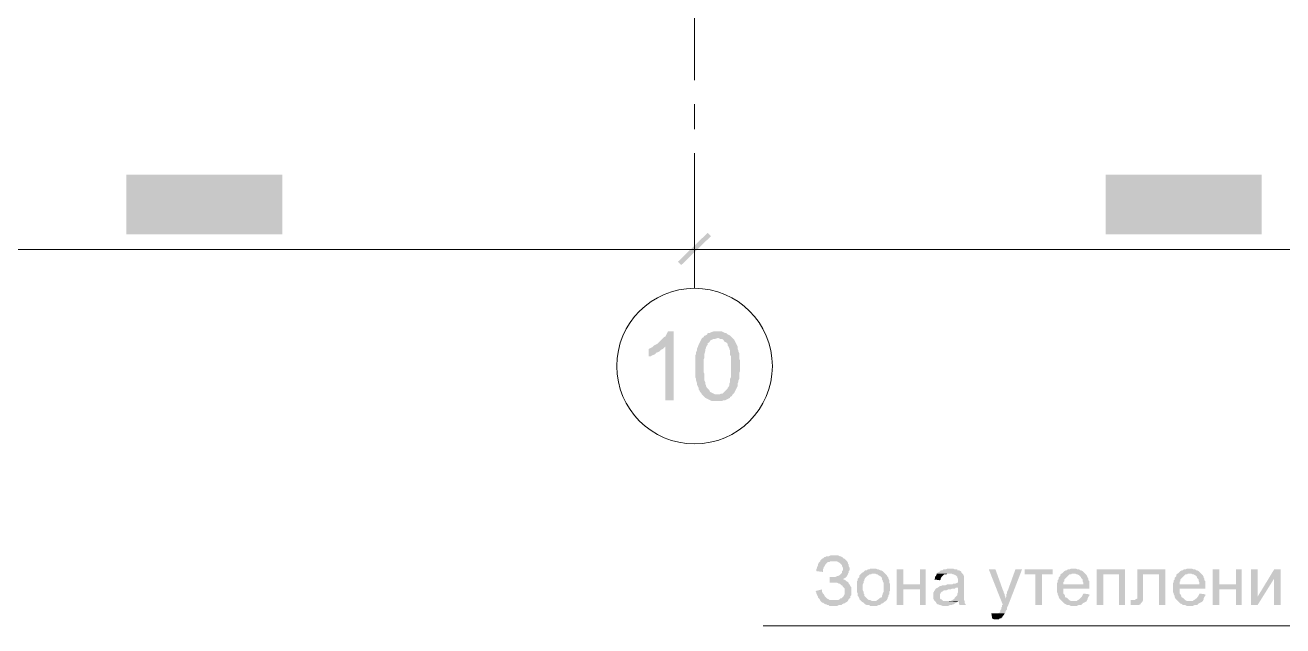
# Model space of a CAD drawing. Header units: millimetres. Extents: x -383313 to -161684, y -117025 to 99224.
# Drawn here: x -333930 to -327510, y -29174 to -26108 of the extents above; entities that cross this region are included whole.
import ezdxf

# ---------------------------------------------------------------- set-up
doc = ezdxf.new("R2010")
doc.units = ezdxf.units.MM
doc.header["$MEASUREMENT"] = 0
doc.layers.add('PDF_Geometry', color=7, linetype='Continuous')
doc.layers.add('PDF_Solid Fills', color=7, linetype='Continuous')

# ---------------------------------------------------------------- blocks, each defined once
blk = doc.blocks.new('A$Cf5759c35')
at = {"layer": 'PDF_Solid Fills'}
for points in [[(25230.5, -8636), (25103.5, -8636), (25082.3, -8763), (25112, -8767.2), (25112, -8763), (25116.2, -8758.8), (25124.7, -8754.5), (25128.9, -8750.3), (25128.9, -8750.3), (25133.1, -8746.1), (25141.6, -8746.1), (25150.1, -8741.8), (25154.3, -8741.8), (25217.8, -8737.6), (25217.8, -8737.6), (25213.6, -8733.4), (25116.2, -8733.4), (25128.9, -8665.6), (25230.5, -8665.6)], [(25298.2, -8657.2), (25294, -8661.4), (25289.8, -8665.6), (25285.5, -8674.1), (25281.3, -8678.3), (25281.3, -8686.8), (25277.1, -8686.8), (25277.1, -8695.3), (25277.1, -8699.5), (25272.8, -8708), (25272.8, -8712.2), (25272.8, -8720.7), (25272.8, -8724.9), (25272.8, -8733.4), (25272.8, -8741.8), (25268.6, -8750.3), (25268.6, -8758.8), (25268.6, -8763), (25268.6, -8771.5), (25272.8, -8779.9), (25272.8, -8788.4), (25272.8, -8796.9), (25272.8, -8805.3), (25272.8, -8809.6), (25277.1, -8818), (25277.1, -8822.3), (25281.3, -8830.7), (25281.3, -8835), (25285.5, -8839.2), (25285.5, -8847.7), (25289.8, -8851.9), (25294, -8856.1), (25294, -8860.4), (25298.2, -8864.6), (25353.3, -8860.4), (25349, -8860.4), (25344.8, -8860.4), (25336.3, -8856.1), (25332.1, -8856.1), (25327.9, -8851.9), (25319.4, -8847.7), (25315.2, -8839.2), (25315.2, -8839.2), (25315.2, -8835), (25310.9, -8830.7), (25310.9, -8826.5), (25306.7, -8822.3), (25306.7, -8813.8), (25306.7, -8809.6), (25302.5, -8801.1), (25302.5, -8792.6), (25302.5, -8784.2), (25302.5, -8775.7), (25302.5, -8767.2), (25302.5, -8758.8), (25302.5, -8750.3), (25302.5, -8741.8), (25302.5, -8733.4), (25302.5, -8724.9), (25302.5, -8716.4), (25306.7, -8712.2), (25306.7, -8703.7), (25306.7, -8699.5), (25310.9, -8691), (25310.9, -8686.8), (25315.2, -8682.6), (25315.2, -8678.3), (25319.4, -8674.1), (25323.6, -8669.9), (25327.9, -8665.6), (25332.1, -8661.4), (25336.3, -8657.2), (25344.8, -8657.2), (25353.3, -8657.2)], [(25353.3, -8631.8), (25353.3, -8631.8), (25327.9, -8631.8), (25323.6, -8636), (25319.4, -8636), (25310.9, -8640.2), (25306.7, -8644.5), (25306.7, -8644.5), (25302.5, -8648.7), (25298.2, -8657.2), (25353.3, -8657.2), (25353.3, -8657.2), (25361.7, -8657.2), (25366, -8657.2), (25374.4, -8661.4), (25378.7, -8665.6), (25382.9, -8669.9), (25387.1, -8678.3), (25387.1, -8678.3), (25391.4, -8682.6), (25391.4, -8686.8), (25395.6, -8691), (25395.6, -8695.3), (25395.6, -8699.5), (25399.8, -8708), (25399.8, -8716.4), (25399.8, -8720.7), (25399.8, -8729.1), (25399.8, -8737.6), (25399.8, -8750.3), (25399.8, -8758.8), (25399.8, -8758.8), (25399.8, -8771.5), (25399.8, -8779.9), (25399.8, -8788.4), (25399.8, -8796.9), (25399.8, -8801.1), (25399.8, -8809.6), (25395.6, -8818), (25395.6, -8822.3), (25395.6, -8826.5), (25391.4, -8830.7), (25391.4, -8835), (25387.1, -8839.2), (25387.1, -8843.4), (25382.9, -8847.7), (25374.4, -8851.9), (25370.2, -8856.1), (25366, -8860.4), (25357.5, -8860.4), (25353.3, -8860.4), (25298.2, -8864.6), (25302.5, -8868.8), (25306.7, -8873.1), (25310.9, -8877.3), (25319.4, -8877.3), (25323.6, -8881.5), (25332.1, -8881.5), (25336.3, -8885.8), (25344.8, -8885.8), (25353.3, -8885.8), (25353.3, -8885.8), (25361.7, -8885.8), (25366, -8885.8), (25374.4, -8881.5), (25378.7, -8881.5), (25387.1, -8877.3), (25391.4, -8873.1), (25395.6, -8873.1), (25399.8, -8868.8), (25404.1, -8864.6), (25408.3, -8860.4), (25412.5, -8856.1), (25416.8, -8847.7), (25416.8, -8843.4), (25421, -8835), (25425.2, -8830.7), (25425.2, -8826.5), (25425.2, -8822.3), (25429.5, -8818), (25429.5, -8809.6), (25429.5, -8805.3), (25429.5, -8796.9), (25433.7, -8788.4), (25433.7, -8784.2), (25433.7, -8775.7), (25433.7, -8767.2), (25433.7, -8758.8), (25433.7, -8754.5), (25433.7, -8746.1), (25433.7, -8737.6), (25433.7, -8729.1), (25433.7, -8724.9), (25429.5, -8716.4), (25429.5, -8712.2), (25429.5, -8703.7), (25429.5, -8699.5), (25425.2, -8691), (25425.2, -8686.8), (25421, -8678.3), (25416.8, -8674.1), (25416.8, -8665.6), (25412.5, -8661.4), (25412.5, -8661.4), (25408.3, -8657.2), (25404.1, -8652.9), (25399.8, -8644.5), (25391.4, -8640.2), (25387.1, -8640.2), (25387.1, -8636), (25378.7, -8636), (25374.4, -8631.8), (25366, -8631.8), (25357.5, -8631.8)], [(25493, -8657.2), (25488.7, -8661.4), (25484.5, -8665.6), (25480.3, -8674.1), (25476, -8678.3), (25476, -8686.8), (25471.8, -8686.8), (25471.8, -8695.3), (25471.8, -8699.5), (25467.6, -8708), (25467.6, -8712.2), (25467.6, -8720.7), (25467.6, -8724.9), (25467.6, -8733.4), (25467.6, -8741.8), (25463.3, -8750.3), (25463.3, -8758.8), (25463.3, -8763), (25463.3, -8771.5), (25467.6, -8779.9), (25467.6, -8788.4), (25467.6, -8796.9), (25467.6, -8805.3), (25467.6, -8809.6), (25471.8, -8818), (25471.8, -8822.3), (25476, -8830.7), (25476, -8835), (25480.3, -8839.2), (25480.3, -8847.7), (25484.5, -8851.9), (25488.7, -8856.1), (25488.7, -8860.4), (25493, -8864.6), (25548, -8860.4), (25543.8, -8860.4), (25539.5, -8860.4), (25531.1, -8856.1), (25526.8, -8856.1), (25522.6, -8851.9), (25514.1, -8847.7), (25509.9, -8839.2), (25509.9, -8839.2), (25509.9, -8835), (25505.7, -8830.7), (25505.7, -8826.5), (25501.4, -8822.3), (25501.4, -8813.8), (25501.4, -8809.6), (25497.2, -8801.1), (25497.2, -8792.6), (25497.2, -8784.2), (25497.2, -8775.7), (25497.2, -8767.2), (25497.2, -8758.8), (25497.2, -8750.3), (25497.2, -8741.8), (25497.2, -8733.4), (25497.2, -8724.9), (25497.2, -8716.4), (25501.4, -8712.2), (25501.4, -8703.7), (25501.4, -8699.5), (25505.7, -8691), (25505.7, -8686.8), (25509.9, -8682.6), (25509.9, -8678.3), (25514.1, -8674.1), (25518.4, -8669.9), (25522.6, -8665.6), (25526.8, -8661.4), (25531.1, -8657.2), (25539.5, -8657.2), (25548, -8657.2)], [(25548, -8631.8), (25548, -8631.8), (25522.6, -8631.8), (25518.4, -8636), (25514.1, -8636), (25505.7, -8640.2), (25501.4, -8644.5), (25501.4, -8644.5), (25497.2, -8648.7), (25493, -8657.2), (25548, -8657.2), (25548, -8657.2), (25556.5, -8657.2), (25560.7, -8657.2), (25569.2, -8661.4), (25573.4, -8665.6), (25577.6, -8669.9), (25581.9, -8678.3), (25581.9, -8678.3), (25586.1, -8682.6), (25586.1, -8686.8), (25590.3, -8691), (25590.3, -8695.3), (25590.3, -8699.5), (25594.6, -8708), (25594.6, -8716.4), (25594.6, -8720.7), (25594.6, -8729.1), (25594.6, -8737.6), (25594.6, -8750.3), (25594.6, -8758.8), (25594.6, -8758.8), (25594.6, -8771.5), (25594.6, -8779.9), (25594.6, -8788.4), (25594.6, -8796.9), (25594.6, -8801.1), (25594.6, -8809.6), (25590.3, -8818), (25590.3, -8822.3), (25590.3, -8826.5), (25586.1, -8830.7), (25586.1, -8835), (25581.9, -8839.2), (25581.9, -8843.4), (25577.6, -8847.7), (25569.2, -8851.9), (25564.9, -8856.1), (25560.7, -8860.4), (25552.2, -8860.4), (25548, -8860.4), (25493, -8864.6), (25497.2, -8868.8), (25501.4, -8873.1), (25505.7, -8877.3), (25514.1, -8877.3), (25518.4, -8881.5), (25526.8, -8881.5), (25531.1, -8885.8), (25539.5, -8885.8), (25548, -8885.8), (25548, -8885.8), (25556.5, -8885.8), (25560.7, -8885.8), (25569.2, -8881.5), (25573.4, -8881.5), (25581.9, -8877.3), (25586.1, -8873.1), (25590.3, -8873.1), (25594.6, -8868.8), (25598.8, -8864.6), (25603, -8860.4), (25607.3, -8856.1), (25611.5, -8847.7), (25611.5, -8843.4), (25615.7, -8835), (25620, -8830.7), (25620, -8826.5), (25620, -8822.3), (25624.2, -8818), (25624.2, -8809.6), (25624.2, -8805.3), (25624.2, -8796.9), (25628.4, -8788.4), (25628.4, -8784.2), (25628.4, -8775.7), (25628.4, -8767.2), (25628.4, -8758.8), (25628.4, -8754.5), (25628.4, -8746.1), (25628.4, -8737.6), (25628.4, -8729.1), (25628.4, -8724.9), (25624.2, -8716.4), (25624.2, -8712.2), (25624.2, -8703.7), (25624.2, -8699.5), (25620, -8691), (25620, -8686.8), (25615.7, -8678.3), (25611.5, -8674.1), (25611.5, -8665.6), (25607.3, -8661.4), (25607.3, -8661.4), (25603, -8657.2), (25598.8, -8652.9), (25594.6, -8644.5), (25586.1, -8640.2), (25581.9, -8640.2), (25581.9, -8636), (25573.4, -8636), (25569.2, -8631.8), (25560.7, -8631.8), (25552.2, -8631.8)], [(25687.7, -8657.2), (25683.5, -8661.4), (25679.2, -8665.6), (25675, -8674.1), (25670.8, -8678.3), (25670.8, -8686.8), (25666.5, -8686.8), (25666.5, -8695.3), (25666.5, -8699.5), (25662.3, -8708), (25662.3, -8712.2), (25662.3, -8720.7), (25662.3, -8724.9), (25662.3, -8733.4), (25662.3, -8741.8), (25658.1, -8750.3), (25658.1, -8758.8), (25658.1, -8763), (25658.1, -8771.5), (25662.3, -8779.9), (25662.3, -8788.4), (25662.3, -8796.9), (25662.3, -8805.3), (25662.3, -8809.6), (25666.5, -8818), (25666.5, -8822.3), (25670.8, -8830.7), (25670.8, -8835), (25675, -8839.2), (25675, -8847.7), (25679.2, -8851.9), (25683.5, -8856.1), (25683.5, -8860.4), (25687.7, -8864.6), (25742.7, -8860.4), (25738.5, -8860.4), (25734.3, -8860.4), (25725.8, -8856.1), (25721.6, -8856.1), (25717.3, -8851.9), (25708.9, -8847.7), (25704.6, -8839.2), (25704.6, -8839.2), (25704.6, -8835), (25700.4, -8830.7), (25700.4, -8826.5), (25696.2, -8822.3), (25696.2, -8813.8), (25696.2, -8809.6), (25691.9, -8801.1), (25691.9, -8792.6), (25691.9, -8784.2), (25691.9, -8775.7), (25691.9, -8767.2), (25691.9, -8758.8), (25691.9, -8750.3), (25691.9, -8741.8), (25691.9, -8733.4), (25691.9, -8724.9), (25691.9, -8716.4), (25696.2, -8712.2), (25696.2, -8703.7), (25696.2, -8699.5), (25700.4, -8691), (25700.4, -8686.8), (25704.6, -8682.6), (25704.6, -8678.3), (25708.9, -8674.1), (25713.1, -8669.9), (25717.3, -8665.6), (25721.6, -8661.4), (25725.8, -8657.2), (25734.3, -8657.2), (25742.7, -8657.2)], [(25742.7, -8631.8), (25742.7, -8631.8), (25717.3, -8631.8), (25713.1, -8636), (25708.9, -8636), (25700.4, -8640.2), (25696.2, -8644.5), (25696.2, -8644.5), (25691.9, -8648.7), (25687.7, -8657.2), (25742.7, -8657.2), (25742.7, -8657.2), (25751.2, -8657.2), (25755.4, -8657.2), (25763.9, -8661.4), (25768.1, -8665.6), (25772.4, -8669.9), (25776.6, -8678.3), (25776.6, -8678.3), (25780.8, -8682.6), (25780.8, -8686.8), (25785.1, -8691), (25785.1, -8695.3), (25785.1, -8699.5), (25789.3, -8708), (25789.3, -8716.4), (25789.3, -8720.7), (25789.3, -8729.1), (25789.3, -8737.6), (25789.3, -8750.3), (25789.3, -8758.8), (25789.3, -8758.8), (25789.3, -8771.5), (25789.3, -8779.9), (25789.3, -8788.4), (25789.3, -8796.9), (25789.3, -8801.1), (25789.3, -8809.6), (25785.1, -8818), (25785.1, -8822.3), (25785.1, -8826.5), (25780.8, -8830.7), (25780.8, -8835), (25776.6, -8839.2), (25776.6, -8843.4), (25772.4, -8847.7), (25763.9, -8851.9), (25759.7, -8856.1), (25755.4, -8860.4), (25747, -8860.4), (25742.7, -8860.4), (25687.7, -8864.6), (25691.9, -8868.8), (25696.2, -8873.1), (25700.4, -8877.3), (25708.9, -8877.3), (25713.1, -8881.5), (25721.6, -8881.5), (25725.8, -8885.8), (25734.3, -8885.8), (25742.7, -8885.8), (25742.7, -8885.8), (25751.2, -8885.8), (25755.4, -8885.8), (25763.9, -8881.5), (25768.1, -8881.5), (25776.6, -8877.3), (25780.8, -8873.1), (25785.1, -8873.1), (25789.3, -8868.8), (25793.5, -8864.6), (25797.8, -8860.4), (25802, -8856.1), (25806.2, -8847.7), (25806.2, -8843.4), (25810.5, -8835), (25814.7, -8830.7), (25814.7, -8826.5), (25814.7, -8822.3), (25818.9, -8818), (25818.9, -8809.6), (25818.9, -8805.3), (25818.9, -8796.9), (25823.2, -8788.4), (25823.2, -8784.2), (25823.2, -8775.7), (25823.2, -8767.2), (25823.2, -8758.8), (25823.2, -8754.5), (25823.2, -8746.1), (25823.2, -8737.6), (25823.2, -8729.1), (25823.2, -8724.9), (25818.9, -8716.4), (25818.9, -8712.2), (25818.9, -8703.7), (25818.9, -8699.5), (25814.7, -8691), (25814.7, -8686.8), (25810.5, -8678.3), (25806.2, -8674.1), (25806.2, -8665.6), (25802, -8661.4), (25802, -8661.4), (25797.8, -8657.2), (25793.5, -8652.9), (25789.3, -8644.5), (25780.8, -8640.2), (25776.6, -8640.2), (25776.6, -8636), (25768.1, -8636), (25763.9, -8631.8), (25755.4, -8631.8), (25747, -8631.8)], [(30230.1, -8636), (30103.1, -8636), (30081.9, -8763), (30111.5, -8767.2), (30111.5, -8763), (30115.8, -8758.8), (30124.2, -8754.5), (30128.5, -8750.3), (30128.5, -8750.3), (30132.7, -8746.1), (30141.2, -8746.1), (30149.6, -8741.8), (30153.9, -8741.8), (30217.4, -8737.6), (30217.4, -8737.6), (30213.1, -8733.4), (30115.8, -8733.4), (30128.5, -8665.6), (30230.1, -8665.6)], [(30297.8, -8657.2), (30293.6, -8661.4), (30289.3, -8665.6), (30285.1, -8674.1), (30280.9, -8678.3), (30280.9, -8686.8), (30276.6, -8686.8), (30276.6, -8695.3), (30276.6, -8699.5), (30272.4, -8708), (30272.4, -8712.2), (30272.4, -8720.7), (30272.4, -8724.9), (30272.4, -8733.4), (30272.4, -8741.8), (30268.2, -8750.3), (30268.2, -8758.8), (30268.2, -8763), (30268.2, -8771.5), (30272.4, -8779.9), (30272.4, -8788.4), (30272.4, -8796.9), (30272.4, -8805.3), (30272.4, -8809.6), (30276.6, -8818), (30276.6, -8822.3), (30280.9, -8830.7), (30280.9, -8835), (30285.1, -8839.2), (30285.1, -8847.7), (30289.3, -8851.9), (30293.6, -8856.1), (30293.6, -8860.4), (30297.8, -8864.6), (30352.8, -8860.4), (30348.6, -8860.4), (30344.4, -8860.4), (30335.9, -8856.1), (30331.7, -8856.1), (30327.4, -8851.9), (30319, -8847.7), (30314.7, -8839.2), (30314.7, -8839.2), (30314.7, -8835), (30310.5, -8830.7), (30310.5, -8826.5), (30306.3, -8822.3), (30306.3, -8813.8), (30306.3, -8809.6), (30302, -8801.1), (30302, -8792.6), (30302, -8784.2), (30302, -8775.7), (30302, -8767.2), (30302, -8758.8), (30302, -8750.3), (30302, -8741.8), (30302, -8733.4), (30302, -8724.9), (30302, -8716.4), (30306.3, -8712.2), (30306.3, -8703.7), (30306.3, -8699.5), (30310.5, -8691), (30310.5, -8686.8), (30314.7, -8682.6), (30314.7, -8678.3), (30319, -8674.1), (30323.2, -8669.9), (30327.4, -8665.6), (30331.7, -8661.4), (30335.9, -8657.2), (30344.4, -8657.2), (30352.8, -8657.2)], [(30352.8, -8631.8), (30352.8, -8631.8), (30327.4, -8631.8), (30323.2, -8636), (30319, -8636), (30310.5, -8640.2), (30306.3, -8644.5), (30306.3, -8644.5), (30302, -8648.7), (30297.8, -8657.2), (30352.8, -8657.2), (30352.8, -8657.2), (30361.3, -8657.2), (30365.5, -8657.2), (30374, -8661.4), (30378.2, -8665.6), (30382.5, -8669.9), (30386.7, -8678.3), (30386.7, -8678.3), (30390.9, -8682.6), (30390.9, -8686.8), (30395.2, -8691), (30395.2, -8695.3), (30395.2, -8699.5), (30399.4, -8708), (30399.4, -8716.4), (30399.4, -8720.7), (30399.4, -8729.1), (30399.4, -8737.6), (30399.4, -8750.3), (30399.4, -8758.8), (30399.4, -8758.8), (30399.4, -8771.5), (30399.4, -8779.9), (30399.4, -8788.4), (30399.4, -8796.9), (30399.4, -8801.1), (30399.4, -8809.6), (30395.2, -8818), (30395.2, -8822.3), (30395.2, -8826.5), (30390.9, -8830.7), (30390.9, -8835), (30386.7, -8839.2), (30386.7, -8843.4), (30382.5, -8847.7), (30374, -8851.9), (30369.8, -8856.1), (30365.5, -8860.4), (30357.1, -8860.4), (30352.8, -8860.4), (30297.8, -8864.6), (30302, -8868.8), (30306.3, -8873.1), (30310.5, -8877.3), (30319, -8877.3), (30323.2, -8881.5), (30331.7, -8881.5), (30335.9, -8885.8), (30344.4, -8885.8), (30352.8, -8885.8), (30352.8, -8885.8), (30361.3, -8885.8), (30365.5, -8885.8), (30374, -8881.5), (30378.2, -8881.5), (30386.7, -8877.3), (30390.9, -8873.1), (30395.2, -8873.1), (30399.4, -8868.8), (30403.6, -8864.6), (30407.9, -8860.4), (30412.1, -8856.1), (30416.3, -8847.7), (30416.3, -8843.4), (30420.6, -8835), (30424.8, -8830.7), (30424.8, -8826.5), (30424.8, -8822.3), (30429, -8818), (30429, -8809.6), (30429, -8805.3), (30429, -8796.9), (30433.3, -8788.4), (30433.3, -8784.2), (30433.3, -8775.7), (30433.3, -8767.2), (30433.3, -8758.8), (30433.3, -8754.5), (30433.3, -8746.1), (30433.3, -8737.6), (30433.3, -8729.1), (30433.3, -8724.9), (30429, -8716.4), (30429, -8712.2), (30429, -8703.7), (30429, -8699.5), (30424.8, -8691), (30424.8, -8686.8), (30420.6, -8678.3), (30416.3, -8674.1), (30416.3, -8665.6), (30412.1, -8661.4), (30412.1, -8661.4), (30407.9, -8657.2), (30403.6, -8652.9), (30399.4, -8644.5), (30390.9, -8640.2), (30386.7, -8640.2), (30386.7, -8636), (30378.2, -8636), (30374, -8631.8), (30365.5, -8631.8), (30357.1, -8631.8)], [(30492.5, -8657.2), (30488.3, -8661.4), (30484.1, -8665.6), (30479.8, -8674.1), (30475.6, -8678.3), (30475.6, -8686.8), (30471.4, -8686.8), (30471.4, -8695.3), (30471.4, -8699.5), (30467.1, -8708), (30467.1, -8712.2), (30467.1, -8720.7), (30467.1, -8724.9), (30467.1, -8733.4), (30467.1, -8741.8), (30462.9, -8750.3), (30462.9, -8758.8), (30462.9, -8763), (30462.9, -8771.5), (30467.1, -8779.9), (30467.1, -8788.4), (30467.1, -8796.9), (30467.1, -8805.3), (30467.1, -8809.6), (30471.4, -8818), (30471.4, -8822.3), (30475.6, -8830.7), (30475.6, -8835), (30479.8, -8839.2), (30479.8, -8847.7), (30484.1, -8851.9), (30488.3, -8856.1), (30488.3, -8860.4), (30492.5, -8864.6), (30547.6, -8860.4), (30543.3, -8860.4), (30539.1, -8860.4), (30530.6, -8856.1), (30526.4, -8856.1), (30522.2, -8851.9), (30513.7, -8847.7), (30509.5, -8839.2), (30509.5, -8839.2), (30509.5, -8835), (30505.2, -8830.7), (30505.2, -8826.5), (30501, -8822.3), (30501, -8813.8), (30501, -8809.6), (30496.8, -8801.1), (30496.8, -8792.6), (30496.8, -8784.2), (30496.8, -8775.7), (30496.8, -8767.2), (30496.8, -8758.8), (30496.8, -8750.3), (30496.8, -8741.8), (30496.8, -8733.4), (30496.8, -8724.9), (30496.8, -8716.4), (30501, -8712.2), (30501, -8703.7), (30501, -8699.5), (30505.2, -8691), (30505.2, -8686.8), (30509.5, -8682.6), (30509.5, -8678.3), (30513.7, -8674.1), (30517.9, -8669.9), (30522.2, -8665.6), (30526.4, -8661.4), (30530.6, -8657.2), (30539.1, -8657.2), (30547.6, -8657.2)], [(30547.6, -8631.8), (30547.6, -8631.8), (30522.2, -8631.8), (30517.9, -8636), (30513.7, -8636), (30505.2, -8640.2), (30501, -8644.5), (30501, -8644.5), (30496.8, -8648.7), (30492.5, -8657.2), (30547.6, -8657.2), (30547.6, -8657.2), (30556, -8657.2), (30560.3, -8657.2), (30568.7, -8661.4), (30573, -8665.6), (30577.2, -8669.9), (30581.4, -8678.3), (30581.4, -8678.3), (30585.7, -8682.6), (30585.7, -8686.8), (30589.9, -8691), (30589.9, -8695.3), (30589.9, -8699.5), (30594.1, -8708), (30594.1, -8716.4), (30594.1, -8720.7), (30594.1, -8729.1), (30594.1, -8737.6), (30594.1, -8750.3), (30594.1, -8758.8), (30594.1, -8758.8), (30594.1, -8771.5), (30594.1, -8779.9), (30594.1, -8788.4), (30594.1, -8796.9), (30594.1, -8801.1), (30594.1, -8809.6), (30589.9, -8818), (30589.9, -8822.3), (30589.9, -8826.5), (30585.7, -8830.7), (30585.7, -8835), (30581.4, -8839.2), (30581.4, -8843.4), (30577.2, -8847.7), (30568.7, -8851.9), (30564.5, -8856.1), (30560.3, -8860.4), (30551.8, -8860.4), (30547.6, -8860.4), (30492.5, -8864.6), (30496.8, -8868.8), (30501, -8873.1), (30505.2, -8877.3), (30513.7, -8877.3), (30517.9, -8881.5), (30526.4, -8881.5), (30530.6, -8885.8), (30539.1, -8885.8), (30547.6, -8885.8), (30547.6, -8885.8), (30556, -8885.8), (30560.3, -8885.8), (30568.7, -8881.5), (30573, -8881.5), (30581.4, -8877.3), (30585.7, -8873.1), (30589.9, -8873.1), (30594.1, -8868.8), (30598.4, -8864.6), (30602.6, -8860.4), (30606.8, -8856.1), (30611.1, -8847.7), (30611.1, -8843.4), (30615.3, -8835), (30619.5, -8830.7), (30619.5, -8826.5), (30619.5, -8822.3), (30623.8, -8818), (30623.8, -8809.6), (30623.8, -8805.3), (30623.8, -8796.9), (30628, -8788.4), (30628, -8784.2), (30628, -8775.7), (30628, -8767.2), (30628, -8758.8), (30628, -8754.5), (30628, -8746.1), (30628, -8737.6), (30628, -8729.1), (30628, -8724.9), (30623.8, -8716.4), (30623.8, -8712.2), (30623.8, -8703.7), (30623.8, -8699.5), (30619.5, -8691), (30619.5, -8686.8), (30615.3, -8678.3), (30611.1, -8674.1), (30611.1, -8665.6), (30606.8, -8661.4), (30606.8, -8661.4), (30602.6, -8657.2), (30598.4, -8652.9), (30594.1, -8644.5), (30585.7, -8640.2), (30581.4, -8640.2), (30581.4, -8636), (30573, -8636), (30568.7, -8631.8), (30560.3, -8631.8), (30551.8, -8631.8)], [(30687.3, -8657.2), (30683, -8661.4), (30678.8, -8665.6), (30674.6, -8674.1), (30670.3, -8678.3), (30670.3, -8686.8), (30666.1, -8686.8), (30666.1, -8695.3), (30666.1, -8699.5), (30661.9, -8708), (30661.9, -8712.2), (30661.9, -8720.7), (30661.9, -8724.9), (30661.9, -8733.4), (30661.9, -8741.8), (30657.6, -8750.3), (30657.6, -8758.8), (30657.6, -8763), (30657.6, -8771.5), (30661.9, -8779.9), (30661.9, -8788.4), (30661.9, -8796.9), (30661.9, -8805.3), (30661.9, -8809.6), (30666.1, -8818), (30666.1, -8822.3), (30670.3, -8830.7), (30670.3, -8835), (30674.6, -8839.2), (30674.6, -8847.7), (30678.8, -8851.9), (30683, -8856.1), (30683, -8860.4), (30687.3, -8864.6), (30742.3, -8860.4), (30738.1, -8860.4), (30733.8, -8860.4), (30725.4, -8856.1), (30721.1, -8856.1), (30716.9, -8851.9), (30708.4, -8847.7), (30704.2, -8839.2), (30704.2, -8839.2), (30704.2, -8835), (30700, -8830.7), (30700, -8826.5), (30695.7, -8822.3), (30695.7, -8813.8), (30695.7, -8809.6), (30691.5, -8801.1), (30691.5, -8792.6), (30691.5, -8784.2), (30691.5, -8775.7), (30691.5, -8767.2), (30691.5, -8758.8), (30691.5, -8750.3), (30691.5, -8741.8), (30691.5, -8733.4), (30691.5, -8724.9), (30691.5, -8716.4), (30695.7, -8712.2), (30695.7, -8703.7), (30695.7, -8699.5), (30700, -8691), (30700, -8686.8), (30704.2, -8682.6), (30704.2, -8678.3), (30708.4, -8674.1), (30712.7, -8669.9), (30716.9, -8665.6), (30721.1, -8661.4), (30725.4, -8657.2), (30733.8, -8657.2), (30742.3, -8657.2)], [(30742.3, -8631.8), (30742.3, -8631.8), (30716.9, -8631.8), (30712.7, -8636), (30708.4, -8636), (30700, -8640.2), (30695.7, -8644.5), (30695.7, -8644.5), (30691.5, -8648.7), (30687.3, -8657.2), (30742.3, -8657.2), (30742.3, -8657.2), (30750.8, -8657.2), (30755, -8657.2), (30763.5, -8661.4), (30767.7, -8665.6), (30771.9, -8669.9), (30776.2, -8678.3), (30776.2, -8678.3), (30780.4, -8682.6), (30780.4, -8686.8), (30784.6, -8691), (30784.6, -8695.3), (30784.6, -8699.5), (30788.9, -8708), (30788.9, -8716.4), (30788.9, -8720.7), (30788.9, -8729.1), (30788.9, -8737.6), (30788.9, -8750.3), (30788.9, -8758.8), (30788.9, -8758.8), (30788.9, -8771.5), (30788.9, -8779.9), (30788.9, -8788.4), (30788.9, -8796.9), (30788.9, -8801.1), (30788.9, -8809.6), (30784.6, -8818), (30784.6, -8822.3), (30784.6, -8826.5), (30780.4, -8830.7), (30780.4, -8835), (30776.2, -8839.2), (30776.2, -8843.4), (30771.9, -8847.7), (30763.5, -8851.9), (30759.2, -8856.1), (30755, -8860.4), (30746.5, -8860.4), (30742.3, -8860.4), (30687.3, -8864.6), (30691.5, -8868.8), (30695.7, -8873.1), (30700, -8877.3), (30708.4, -8877.3), (30712.7, -8881.5), (30721.1, -8881.5), (30725.4, -8885.8), (30733.8, -8885.8), (30742.3, -8885.8), (30742.3, -8885.8), (30750.8, -8885.8), (30755, -8885.8), (30763.5, -8881.5), (30767.7, -8881.5), (30776.2, -8877.3), (30780.4, -8873.1), (30784.6, -8873.1), (30788.9, -8868.8), (30793.1, -8864.6), (30797.3, -8860.4), (30801.6, -8856.1), (30805.8, -8847.7), (30805.8, -8843.4), (30810, -8835), (30814.3, -8830.7), (30814.3, -8826.5), (30814.3, -8822.3), (30818.5, -8818), (30818.5, -8809.6), (30818.5, -8805.3), (30818.5, -8796.9), (30822.7, -8788.4), (30822.7, -8784.2), (30822.7, -8775.7), (30822.7, -8767.2), (30822.7, -8758.8), (30822.7, -8754.5), (30822.7, -8746.1), (30822.7, -8737.6), (30822.7, -8729.1), (30822.7, -8724.9), (30818.5, -8716.4), (30818.5, -8712.2), (30818.5, -8703.7), (30818.5, -8699.5), (30814.3, -8691), (30814.3, -8686.8), (30810, -8678.3), (30805.8, -8674.1), (30805.8, -8665.6), (30801.6, -8661.4), (30801.6, -8661.4), (30797.3, -8657.2), (30793.1, -8652.9), (30788.9, -8644.5), (30780.4, -8640.2), (30776.2, -8640.2), (30776.2, -8636), (30767.7, -8636), (30763.5, -8631.8), (30755, -8631.8), (30746.5, -8631.8)], [(25162.8, -8716.4), (25162.8, -8716.4), (25150.1, -8716.4), (25141.6, -8720.7), (25133.1, -8720.7), (25128.9, -8724.9), (25124.7, -8729.1), (25116.2, -8733.4), (25213.6, -8733.4), (25209.3, -8729.1), (25200.9, -8724.9), (25196.6, -8720.7), (25192.4, -8720.7), (25183.9, -8716.4), (25179.7, -8716.4), (25171.2, -8716.4)], [(30162.3, -8716.4), (30162.3, -8716.4), (30149.6, -8716.4), (30141.2, -8720.7), (30132.7, -8720.7), (30128.5, -8724.9), (30124.2, -8729.1), (30115.8, -8733.4), (30213.1, -8733.4), (30208.9, -8729.1), (30200.4, -8724.9), (30196.2, -8720.7), (30192, -8720.7), (30183.5, -8716.4), (30179.3, -8716.4), (30170.8, -8716.4)], [(25217.8, -8737.6), (25154.3, -8741.8), (25162.8, -8741.8), (25171.2, -8746.1), (25179.7, -8746.1), (25183.9, -8750.3), (25188.2, -8754.5), (25192.4, -8758.8), (25196.6, -8763), (25200.9, -8767.2), (25205.1, -8771.5), (25205.1, -8779.9), (25209.3, -8784.2), (25209.3, -8792.6), (25209.3, -8801.1), (25209.3, -8801.1), (25209.3, -8805.3), (25209.3, -8813.8), (25205.1, -8822.3), (25205.1, -8826.5), (25200.9, -8835), (25196.6, -8839.2), (25192.4, -8843.4), (25192.4, -8843.4), (25188.2, -8851.9), (25179.7, -8851.9), (25175.5, -8856.1), (25171.2, -8860.4), (25162.8, -8860.4), (25154.3, -8860.4), (25217.8, -8860.4), (25222, -8856.1), (25222, -8856.1), (25226.3, -8847.7), (25230.5, -8843.4), (25234.7, -8839.2), (25234.7, -8830.7), (25239, -8826.5), (25239, -8818), (25239, -8809.6), (25243.2, -8805.3), (25243.2, -8796.9), (25243.2, -8792.6), (25239, -8788.4), (25239, -8779.9), (25239, -8771.5), (25234.7, -8767.2), (25234.7, -8758.8), (25230.5, -8754.5), (25226.3, -8750.3), (25222, -8741.8)], [(30217.4, -8737.6), (30153.9, -8741.8), (30162.3, -8741.8), (30170.8, -8746.1), (30179.3, -8746.1), (30183.5, -8750.3), (30187.7, -8754.5), (30192, -8758.8), (30196.2, -8763), (30200.4, -8767.2), (30204.7, -8771.5), (30204.7, -8779.9), (30208.9, -8784.2), (30208.9, -8792.6), (30208.9, -8801.1), (30208.9, -8801.1), (30208.9, -8805.3), (30208.9, -8813.8), (30204.7, -8822.3), (30204.7, -8826.5), (30200.4, -8835), (30196.2, -8839.2), (30192, -8843.4), (30192, -8843.4), (30187.7, -8851.9), (30179.3, -8851.9), (30175, -8856.1), (30170.8, -8860.4), (30162.3, -8860.4), (30153.9, -8860.4), (30217.4, -8860.4), (30221.6, -8856.1), (30221.6, -8856.1), (30225.8, -8847.7), (30230.1, -8843.4), (30234.3, -8839.2), (30234.3, -8830.7), (30238.5, -8826.5), (30238.5, -8818), (30238.5, -8809.6), (30242.8, -8805.3), (30242.8, -8796.9), (30242.8, -8792.6), (30238.5, -8788.4), (30238.5, -8779.9), (30238.5, -8771.5), (30234.3, -8767.2), (30234.3, -8758.8), (30230.1, -8754.5), (30225.8, -8750.3), (30221.6, -8741.8)], [(25107.7, -8813.8), (25073.9, -8818), (25078.1, -8818), (25078.1, -8835), (25082.3, -8839.2), (25082.3, -8847.7), (25086.6, -8851.9), (25090.8, -8856.1), (25095, -8860.4), (25099.3, -8864.6), (25103.5, -8868.8), (25107.7, -8873.1), (25116.2, -8877.3), (25120.4, -8881.5), (25128.9, -8881.5), (25133.1, -8881.5), (25141.6, -8885.8), (25150.1, -8885.8), (25154.3, -8885.8), (25158.5, -8885.8), (25162.8, -8885.8), (25171.2, -8885.8), (25179.7, -8881.5), (25183.9, -8881.5), (25192.4, -8877.3), (25196.6, -8877.3), (25200.9, -8873.1), (25209.3, -8868.8), (25213.6, -8864.6), (25217.8, -8860.4), (25154.3, -8860.4), (25154.3, -8860.4), (25150.1, -8860.4), (25141.6, -8860.4), (25137.4, -8856.1), (25128.9, -8851.9), (25124.7, -8847.7), (25120.4, -8843.4), (25116.2, -8839.2), (25116.2, -8835), (25112, -8826.5), (25107.7, -8822.3)], [(30107.3, -8813.8), (30073.4, -8818), (30077.7, -8818), (30077.7, -8835), (30081.9, -8839.2), (30081.9, -8847.7), (30086.1, -8851.9), (30090.4, -8856.1), (30094.6, -8860.4), (30098.8, -8864.6), (30103.1, -8868.8), (30107.3, -8873.1), (30115.8, -8877.3), (30120, -8881.5), (30128.5, -8881.5), (30132.7, -8881.5), (30141.2, -8885.8), (30149.6, -8885.8), (30153.9, -8885.8), (30158.1, -8885.8), (30162.3, -8885.8), (30170.8, -8885.8), (30179.3, -8881.5), (30183.5, -8881.5), (30192, -8877.3), (30196.2, -8877.3), (30200.4, -8873.1), (30208.9, -8868.8), (30213.1, -8864.6), (30217.4, -8860.4), (30153.9, -8860.4), (30153.9, -8860.4), (30149.6, -8860.4), (30141.2, -8860.4), (30136.9, -8856.1), (30128.5, -8851.9), (30124.2, -8847.7), (30120, -8843.4), (30115.8, -8839.2), (30115.8, -8835), (30111.5, -8826.5), (30107.3, -8822.3)], [(27842.5, -9406.5), (27812.8, -9406.5), (27808.6, -9414.9), (27804.4, -9423.4), (27800.1, -9431.9), (27791.7, -9436.1), (27783.2, -9444.6), (27774.7, -9453), (27770.5, -9457.3), (27762, -9465.7), (27757.8, -9470), (27749.3, -9474.2), (27740.9, -9478.4), (27800.1, -9482.7), (27800.1, -9757.8), (27842.5, -9757.8)], [(28066.8, -9406.5), (28066.8, -9406.5), (28045.7, -9406.5), (28033, -9410.7), (28024.5, -9414.9), (28016, -9414.9), (28011.8, -9423.4), (28003.3, -9427.6), (27999.1, -9427.6), (27994.9, -9436.1), (27986.4, -9440.3), (28066.8, -9440.3), (28071.1, -9440.3), (28079.5, -9444.6), (28088, -9444.6), (28096.5, -9448.8), (28100.7, -9457.3), (28109.2, -9461.5), (28117.6, -9470), (28117.6, -9470), (28117.6, -9478.4), (28121.9, -9482.7), (28126.1, -9491.1), (28126.1, -9495.4), (28130.3, -9503.8), (28130.3, -9512.3), (28130.3, -9525), (28134.6, -9533.5), (28134.6, -9546.2), (28134.6, -9558.9), (28134.6, -9571.6), (28134.6, -9584.3), (28134.6, -9588.5), (28134.6, -9601.2), (28134.6, -9613.9), (28134.6, -9626.6), (28134.6, -9639.3), (28130.3, -9647.8), (28130.3, -9656.2), (28130.3, -9664.7), (28126.1, -9673.2), (28126.1, -9681.6), (28121.9, -9690.1), (28117.6, -9694.3), (28117.6, -9698.6), (28113.4, -9702.8), (28104.9, -9711.3), (28100.7, -9715.5), (28092.2, -9724), (28083.8, -9724), (28075.3, -9728.2), (28066.8, -9728.2), (27990.6, -9732.4), (27994.9, -9736.7), (28003.3, -9745.1), (28011.8, -9749.4), (28020.3, -9753.6), (28028.7, -9757.8), (28037.2, -9762.1), (28045.7, -9762.1), (28054.1, -9762.1), (28066.8, -9762.1), (28066.8, -9762.1), (28079.5, -9762.1), (28088, -9762.1), (28096.5, -9757.8), (28104.9, -9757.8), (28113.4, -9753.6), (28121.9, -9749.4), (28130.3, -9745.1), (28130.3, -9740.9), (28138.8, -9736.7), (28143, -9728.2), (28151.5, -9719.7), (28155.7, -9711.3), (28160, -9702.8), (28164.2, -9694.3), (28168.4, -9685.9), (28168.4, -9681.6), (28168.4, -9673.2), (28172.7, -9664.7), (28172.7, -9656.2), (28176.9, -9647.8), (28176.9, -9639.3), (28176.9, -9630.8), (28176.9, -9618.1), (28181.1, -9609.7), (28181.1, -9597), (28181.1, -9584.3), (28181.1, -9580), (28181.1, -9567.3), (28181.1, -9554.6), (28176.9, -9546.2), (28176.9, -9537.7), (28176.9, -9525), (28176.9, -9516.5), (28172.7, -9508.1), (28172.7, -9503.8), (28168.4, -9495.4), (28168.4, -9482.7), (28164.2, -9474.2), (28160, -9465.7), (28155.7, -9457.3), (28151.5, -9448.8), (28151.5, -9448.8), (28143, -9440.3), (28138.8, -9436.1), (28130.3, -9427.6), (28121.9, -9423.4), (28113.4, -9419.2), (28113.4, -9414.9), (28104.9, -9414.9), (28096.5, -9410.7), (28088, -9406.5), (28075.3, -9406.5)], [(27740.9, -9478.4), (27732.4, -9486.9), (27723.9, -9491.1), (27715.5, -9495.4), (27715.5, -9537.7), (27715.5, -9533.5), (27723.9, -9533.5), (27732.4, -9529.2), (27740.9, -9525), (27749.3, -9520.8), (27757.8, -9512.3), (27762, -9512.3), (27770.5, -9508.1), (27779, -9499.6), (27787.4, -9495.4), (27791.7, -9491.1), (27800.1, -9482.7)], [(27986.4, -9440.3), (27982.2, -9448.8), (27977.9, -9457.3), (27973.7, -9465.7), (27969.5, -9474.2), (27965.2, -9486.9), (27965.2, -9486.9), (27961, -9495.4), (27961, -9503.8), (27956.8, -9512.3), (27956.8, -9520.8), (27952.5, -9529.2), (27952.5, -9541.9), (27952.5, -9550.4), (27952.5, -9563.1), (27952.5, -9571.6), (27952.5, -9584.3), (27952.5, -9592.7), (27952.5, -9605.4), (27952.5, -9613.9), (27952.5, -9626.6), (27952.5, -9639.3), (27956.8, -9647.8), (27956.8, -9656.2), (27961, -9668.9), (27961, -9677.4), (27965.2, -9685.9), (27969.5, -9694.3), (27969.5, -9702.8), (27973.7, -9707), (27977.9, -9715.5), (27982.2, -9719.7), (27986.4, -9728.2), (27990.6, -9732.4), (28066.8, -9728.2), (28062.6, -9728.2), (28054.1, -9728.2), (28045.7, -9724), (28037.2, -9719.7), (28028.7, -9715.5), (28024.5, -9707), (28016, -9698.6), (28016, -9698.6), (28011.8, -9694.3), (28007.6, -9685.9), (28007.6, -9681.6), (28003.3, -9673.2), (28003.3, -9664.7), (27999.1, -9656.2), (27999.1, -9647.8), (27999.1, -9635.1), (27999.1, -9622.4), (27994.9, -9613.9), (27994.9, -9597), (27994.9, -9584.3), (27994.9, -9575.8), (27994.9, -9563.1), (27994.9, -9550.4), (27999.1, -9541.9), (27999.1, -9529.2), (27999.1, -9520.8), (28003.3, -9508.1), (28003.3, -9499.6), (28007.6, -9491.1), (28007.6, -9486.9), (28011.8, -9478.4), (28016, -9474.2), (28016, -9465.7), (28024.5, -9461.5), (28028.7, -9453), (28037.2, -9448.8), (28045.7, -9444.6), (28054.1, -9444.6), (28066.8, -9440.3)], [(28659.5, -10549.5), (28642.6, -10549.5), (28634.1, -10553.7), (28621.4, -10553.7), (28617.2, -10557.9), (28612.9, -10557.9), (28608.7, -10562.2), (28600.2, -10566.4), (28596, -10570.6), (28591.8, -10574.9), (28591.8, -10579.1), (28587.5, -10583.3), (28583.3, -10587.6), (28579.1, -10596), (28579.1, -10600.3), (28574.8, -10608.7), (28574.8, -10613), (28570.6, -10621.4), (28570.6, -10629.9), (28604.5, -10634.1), (28604.5, -10634.1), (28604.5, -10629.9), (28604.5, -10621.4), (28608.7, -10613), (28608.7, -10608.7), (28612.9, -10604.5), (28617.2, -10596), (28621.4, -10591.8), (28625.6, -10587.6), (28629.9, -10583.3), (28638.3, -10583.3), (28642.6, -10579.1), (28651, -10579.1), (28659.5, -10579.1), (28723, -10574.9), (28718.8, -10570.6), (28714.5, -10566.4), (28710.3, -10566.4), (28706.1, -10562.2), (28701.8, -10557.9), (28693.4, -10553.7), (28689.1, -10553.7), (28680.7, -10549.5), (28672.2, -10549.5), (28668, -10549.5)], [(28723, -10574.9), (28659.5, -10579.1), (28676.4, -10579.1), (28680.7, -10583.3), (28689.1, -10587.6), (28693.4, -10591.8), (28697.6, -10596), (28701.8, -10600.3), (28701.8, -10604.5), (28706.1, -10613), (28706.1, -10617.2), (28706.1, -10625.7), (28701.8, -10629.9), (28701.8, -10638.4), (28697.6, -10642.6), (28693.4, -10646.8), (28689.1, -10651.1), (28680.7, -10655.3), (28676.4, -10655.3), (28676.4, -10655.3), (28668, -10659.5), (28663.7, -10659.5), (28655.3, -10659.5), (28646.8, -10659.5), (28638.3, -10659.5), (28638.3, -10689.2), (28655.3, -10689.2), (28663.7, -10689.2), (28668, -10689.2), (28676.4, -10689.2), (28684.9, -10693.4), (28689.1, -10693.4), (28693.4, -10697.6), (28697.6, -10701.9), (28701.8, -10701.9), (28706.1, -10710.3), (28710.3, -10714.6), (28714.5, -10718.8), (28714.5, -10727.3), (28714.5, -10731.5), (28714.5, -10735.7), (28714.5, -10744.2), (28714.5, -10748.4), (28710.3, -10756.9), (28706.1, -10761.1), (28701.8, -10765.4), (28697.6, -10769.6), (28693.4, -10769.6), (28689.1, -10773.8), (28680.7, -10778.1), (28672.2, -10778.1), (28668, -10778.1), (28659.5, -10778.1), (28591.8, -10782.3), (28596, -10786.5), (28600.2, -10790.8), (28604.5, -10790.8), (28608.7, -10795), (28617.2, -10799.2), (28621.4, -10799.2), (28625.6, -10803.5), (28634.1, -10803.5), (28638.3, -10807.7), (28646.8, -10807.7), (28651, -10807.7), (28659.5, -10807.7), (28663.7, -10807.7), (28672.2, -10807.7), (28676.4, -10807.7), (28684.9, -10803.5), (28693.4, -10803.5), (28697.6, -10803.5), (28701.8, -10799.2), (28710.3, -10795), (28714.5, -10795), (28718.8, -10790.8), (28727.2, -10786.5), (28727.2, -10786.5), (28731.5, -10782.3), (28735.7, -10773.8), (28739.9, -10769.6), (28744.2, -10765.4), (28744.2, -10756.9), (28748.4, -10752.7), (28748.4, -10744.2), (28748.4, -10740), (28748.4, -10731.5), (28748.4, -10731.5), (28748.4, -10723), (28748.4, -10718.8), (28748.4, -10710.3), (28744.2, -10706.1), (28739.9, -10697.6), (28735.7, -10693.4), (28735.7, -10689.2), (28731.5, -10684.9), (28723, -10680.7), (28718.8, -10676.5), (28710.3, -10672.2), (28706.1, -10672.2), (28706.1, -10672.2), (28710.3, -10668), (28718.8, -10663.8), (28723, -10659.5), (28727.2, -10655.3), (28731.5, -10646.8), (28731.5, -10642.6), (28735.7, -10638.4), (28735.7, -10629.9), (28739.9, -10625.7), (28739.9, -10617.2), (28739.9, -10613), (28735.7, -10604.5), (28735.7, -10596), (28731.5, -10591.8), (28731.5, -10587.6), (28727.2, -10579.1)], [(28799.2, -10642.6), (28795, -10646.8), (28790.7, -10651.1), (28790.7, -10659.5), (28786.5, -10663.8), (28782.3, -10668), (28782.3, -10676.5), (28778, -10680.7), (28778, -10689.2), (28778, -10697.6), (28778, -10706.1), (28778, -10714.6), (28778, -10714.6), (28778, -10723), (28778, -10731.5), (28778, -10735.7), (28782.3, -10744.2), (28782.3, -10752.7), (28782.3, -10756.9), (28786.5, -10761.1), (28790.7, -10769.6), (28790.7, -10773.8), (28795, -10778.1), (28799.2, -10782.3), (28862.7, -10782.3), (28858.5, -10782.3), (28854.2, -10782.3), (28845.8, -10778.1), (28841.5, -10778.1), (28833.1, -10773.8), (28828.8, -10769.6), (28824.6, -10765.4), (28824.6, -10765.4), (28820.4, -10761.1), (28816.1, -10756.9), (28816.1, -10748.4), (28811.9, -10744.2), (28811.9, -10735.7), (28807.7, -10727.3), (28807.7, -10723), (28807.7, -10714.6), (28807.7, -10710.3), (28807.7, -10701.9), (28807.7, -10697.6), (28811.9, -10689.2), (28811.9, -10680.7), (28816.1, -10676.5), (28816.1, -10672.2), (28820.4, -10663.8), (28824.6, -10659.5), (28824.6, -10659.5), (28828.8, -10655.3), (28837.3, -10651.1), (28841.5, -10646.8), (28850, -10646.8), (28854.2, -10642.6), (28862.7, -10642.6)], [(28862.7, -10617.2), (28862.7, -10617.2), (28845.8, -10617.2), (28841.5, -10621.4), (28833.1, -10621.4), (28828.8, -10625.7), (28820.4, -10625.7), (28816.1, -10629.9), (28811.9, -10634.1), (28803.4, -10638.4), (28803.4, -10638.4), (28799.2, -10642.6), (28862.7, -10642.6), (28862.7, -10642.6), (28871.2, -10642.6), (28879.6, -10646.8), (28883.9, -10646.8), (28888.1, -10651.1), (28896.6, -10655.3), (28900.8, -10659.5), (28905, -10663.8), (28905, -10672.2), (28909.3, -10676.5), (28909.3, -10680.7), (28913.5, -10689.2), (28913.5, -10697.6), (28913.5, -10701.9), (28913.5, -10710.3), (28913.5, -10714.6), (28913.5, -10723), (28913.5, -10731.5), (28913.5, -10735.7), (28909.3, -10744.2), (28909.3, -10748.4), (28905, -10756.9), (28905, -10761.1), (28900.8, -10765.4), (28896.6, -10765.4), (28892.3, -10769.6), (28888.1, -10773.8), (28879.6, -10778.1), (28875.4, -10782.3), (28866.9, -10782.3), (28862.7, -10782.3), (28799.2, -10782.3), (28803.4, -10786.5), (28811.9, -10790.8), (28816.1, -10795), (28820.4, -10799.2), (28828.8, -10803.5), (28833.1, -10803.5), (28841.5, -10803.5), (28845.8, -10807.7), (28854.2, -10807.7), (28862.7, -10807.7), (28866.9, -10807.7), (28871.2, -10807.7), (28879.6, -10807.7), (28888.1, -10803.5), (28892.3, -10803.5), (28900.8, -10799.2), (28905, -10795), (28909.3, -10795), (28913.5, -10790.8), (28917.7, -10786.5), (28926.2, -10782.3), (28930.4, -10778.1), (28934.7, -10769.6), (28934.7, -10765.4), (28934.7, -10765.4), (28938.9, -10761.1), (28938.9, -10752.7), (28943.1, -10748.4), (28943.1, -10740), (28943.1, -10735.7), (28947.4, -10727.3), (28947.4, -10718.8), (28947.4, -10710.3), (28947.4, -10706.1), (28947.4, -10697.6), (28943.1, -10689.2), (28943.1, -10680.7), (28943.1, -10676.5), (28938.9, -10668), (28938.9, -10663.8), (28934.7, -10659.5), (28930.4, -10651.1), (28926.2, -10646.8), (28922, -10642.6), (28917.7, -10638.4), (28913.5, -10634.1), (28909.3, -10629.9), (28900.8, -10625.7), (28896.6, -10625.7), (28888.1, -10621.4), (28883.9, -10621.4), (28875.4, -10617.2), (28871.2, -10617.2)], [(29015.1, -10621.4), (28981.2, -10621.4), (28981.2, -10803.5), (29015.1, -10803.5), (29015.1, -10723), (29099.8, -10723), (29015.1, -10697.6)], [(29129.4, -10621.4), (29099.8, -10621.4), (29099.8, -10697.6), (29015.1, -10697.6), (29099.8, -10723), (29099.8, -10803.5), (29129.4, -10803.5)], [(29184.4, -10642.6), (29184.4, -10646.8), (29180.2, -10655.3), (29176, -10659.5), (29176, -10668), (29171.7, -10672.2), (29201.4, -10676.5), (29205.6, -10672.2), (29205.6, -10668), (29209.8, -10659.5), (29214.1, -10655.3), (29218.3, -10651.1), (29222.5, -10646.8), (29226.8, -10646.8), (29235.2, -10646.8), (29239.5, -10642.6), (29247.9, -10642.6)], [(29256.4, -10617.2), (29256.4, -10617.2), (29239.5, -10617.2), (29231, -10621.4), (29226.8, -10621.4), (29218.3, -10621.4), (29214.1, -10625.7), (29205.6, -10625.7), (29201.4, -10629.9), (29197.1, -10634.1), (29188.7, -10638.4), (29184.4, -10642.6), (29247.9, -10642.6), (29252.2, -10642.6), (29260.6, -10642.6), (29269.1, -10646.8), (29273.3, -10646.8), (29281.8, -10651.1), (29286, -10655.3), (29286, -10655.3), (29290.3, -10659.5), (29290.3, -10663.8), (29294.5, -10672.2), (29294.5, -10680.7), (29294.5, -10680.7), (29294.5, -10689.2), (29290.3, -10689.2), (29281.8, -10693.4), (29277.6, -10693.4), (29269.1, -10693.4), (29264.9, -10697.6), (29256.4, -10697.6), (29247.9, -10697.6), (29239.5, -10697.6), (29231, -10701.9), (29222.5, -10701.9), (29218.3, -10701.9), (29209.8, -10701.9), (29209.8, -10706.1), (29201.4, -10706.1), (29197.1, -10710.3), (29294.5, -10714.6), (29294.5, -10723), (29294.5, -10727.3), (29294.5, -10735.7), (29290.3, -10744.2), (29290.3, -10748.4), (29290.3, -10752.7), (29286, -10756.9), (29281.8, -10761.1), (29277.6, -10765.4), (29273.3, -10773.8), (29269.1, -10773.8), (29264.9, -10778.1), (29256.4, -10782.3), (29294.5, -10782.3), (29294.5, -10782.3), (29298.7, -10790.8), (29298.7, -10799.2), (29303, -10803.5), (29332.6, -10803.5), (29332.6, -10799.2), (29328.4, -10795), (29328.4, -10786.5), (29328.4, -10782.3), (29324.1, -10778.1), (29324.1, -10773.8), (29324.1, -10769.6), (29324.1, -10765.4), (29324.1, -10756.9), (29324.1, -10748.4), (29324.1, -10740), (29324.1, -10727.3), (29324.1, -10684.9), (29324.1, -10684.9), (29324.1, -10676.5), (29324.1, -10668), (29324.1, -10663.8), (29324.1, -10659.5), (29324.1, -10655.3), (29319.9, -10646.8), (29315.7, -10642.6), (29311.4, -10638.4), (29311.4, -10634.1), (29307.2, -10629.9), (29298.7, -10625.7), (29290.3, -10625.7), (29290.3, -10621.4), (29281.8, -10621.4), (29277.6, -10621.4), (29269.1, -10617.2), (29260.6, -10617.2)], [(29485, -10621.4), (29451.1, -10621.4), (29523.1, -10803.5), (29535.8, -10769.6), (29535.8, -10765.4), (29535.8, -10761.1), (29531.6, -10752.7), (29531.6, -10748.4), (29527.3, -10740), (29527.3, -10735.7), (29523.1, -10727.3)], [(29620.5, -10621.4), (29586.6, -10621.4), (29548.5, -10727.3), (29548.5, -10727.3), (29544.3, -10735.7), (29544.3, -10744.2), (29540, -10748.4), (29540, -10756.9), (29540, -10761.1), (29535.8, -10769.6), (29523.1, -10803.5), (29518.9, -10803.5), (29518.9, -10811.9), (29514.6, -10816.2), (29514.6, -10824.6), (29510.4, -10828.9), (29510.4, -10833.1), (29510.4, -10833.1), (29506.2, -10841.6), (29497.7, -10845.8), (29497.7, -10845.8), (29489.2, -10845.8), (29480.8, -10845.8), (29531.6, -10845.8), (29531.6, -10845.8), (29535.8, -10841.6), (29535.8, -10837.3), (29540, -10828.9), (29544.3, -10824.6), (29544.3, -10816.2), (29548.5, -10807.7)], [(29777.1, -10621.4), (29633.2, -10621.4), (29633.2, -10646.8), (29688.2, -10646.8), (29688.2, -10803.5), (29722.1, -10803.5), (29722.1, -10646.8), (29777.1, -10646.8)], [(29823.7, -10642.6), (29819.4, -10642.6), (29815.2, -10651.1), (29815.2, -10655.3), (29811, -10659.5), (29806.7, -10663.8), (29806.7, -10672.2), (29802.5, -10676.5), (29802.5, -10684.9), (29798.3, -10693.4), (29798.3, -10697.6), (29798.3, -10706.1), (29798.3, -10714.6), (29798.3, -10723), (29798.3, -10727.3), (29798.3, -10735.7), (29802.5, -10744.2), (29802.5, -10748.4), (29806.7, -10756.9), (29806.7, -10761.1), (29811, -10769.6), (29815.2, -10773.8), (29819.4, -10778.1), (29823.7, -10782.3), (29882.9, -10782.3), (29882.9, -10782.3), (29874.5, -10782.3), (29870.2, -10782.3), (29861.8, -10778.1), (29857.5, -10773.8), (29853.3, -10769.6), (29849.1, -10765.4), (29844.8, -10765.4), (29840.6, -10761.1), (29840.6, -10756.9), (29836.4, -10748.4), (29832.1, -10744.2), (29832.1, -10735.7), (29832.1, -10727.3), (29832.1, -10718.8), (29963.4, -10718.8), (29963.4, -10718.8), (29963.4, -10714.6), (29963.4, -10706.1), (29963.4, -10697.6), (29832.1, -10697.6), (29832.1, -10693.4), (29832.1, -10684.9), (29836.4, -10680.7), (29836.4, -10672.2), (29840.6, -10668), (29844.8, -10663.8), (29849.1, -10659.5), (29853.3, -10655.3), (29857.5, -10651.1), (29861.8, -10646.8), (29870.2, -10646.8), (29874.5, -10642.6), (29882.9, -10642.6)], [(29882.9, -10617.2), (29882.9, -10617.2), (29870.2, -10617.2), (29861.8, -10621.4), (29853.3, -10621.4), (29849.1, -10625.7), (29844.8, -10625.7), (29836.4, -10629.9), (29832.1, -10634.1), (29827.9, -10638.4), (29823.7, -10642.6), (29882.9, -10642.6), (29887.2, -10642.6), (29891.4, -10642.6), (29899.9, -10646.8), (29904.1, -10646.8), (29912.6, -10651.1), (29916.8, -10655.3), (29921, -10659.5), (29921, -10663.8), (29925.3, -10668), (29929.5, -10672.2), (29929.5, -10680.7), (29933.7, -10689.2), (29933.7, -10697.6), (29832.1, -10697.6), (29963.4, -10697.6), (29963.4, -10689.2), (29963.4, -10680.7), (29959.1, -10676.5), (29959.1, -10668), (29954.9, -10663.8), (29954.9, -10659.5), (29950.7, -10651.1), (29946.4, -10646.8), (29942.2, -10642.6), (29938, -10638.4), (29933.7, -10634.1), (29929.5, -10629.9), (29921, -10625.7), (29916.8, -10625.7), (29912.6, -10621.4), (29904.1, -10621.4), (29895.6, -10617.2), (29891.4, -10617.2)], [(30145.4, -10621.4), (30001.5, -10621.4), (30001.5, -10803.5), (30035.3, -10803.5), (30035.3, -10646.8), (30115.8, -10646.8)], [(30352.8, -10621.4), (30208.9, -10621.4), (30208.9, -10769.6), (30208.9, -10769.6), (30200.4, -10773.8), (30200.4, -10773.8), (30196.2, -10778.1), (30187.7, -10778.1), (30175, -10778.1), (30175, -10803.5), (30179.3, -10803.5), (30187.7, -10803.5), (30192, -10803.5), (30200.4, -10803.5), (30200.4, -10803.5), (30208.9, -10803.5), (30217.4, -10803.5), (30221.6, -10799.2), (30225.8, -10799.2), (30225.8, -10795), (30230.1, -10790.8), (30234.3, -10786.5), (30238.5, -10778.1), (30238.5, -10773.8), (30238.5, -10769.6), (30238.5, -10765.4), (30238.5, -10756.9), (30238.5, -10748.4), (30238.5, -10740), (30238.5, -10646.8), (30319, -10646.8)], [(30416.3, -10642.6), (30412.1, -10642.6), (30407.9, -10651.1), (30407.9, -10655.3), (30403.6, -10659.5), (30399.4, -10663.8), (30399.4, -10672.2), (30395.2, -10676.5), (30395.2, -10684.9), (30390.9, -10693.4), (30390.9, -10697.6), (30390.9, -10706.1), (30390.9, -10714.6), (30390.9, -10723), (30390.9, -10727.3), (30390.9, -10735.7), (30395.2, -10744.2), (30395.2, -10748.4), (30399.4, -10756.9), (30399.4, -10761.1), (30403.6, -10769.6), (30407.9, -10773.8), (30412.1, -10778.1), (30416.3, -10782.3), (30475.6, -10782.3), (30475.6, -10782.3), (30467.1, -10782.3), (30462.9, -10782.3), (30454.4, -10778.1), (30450.2, -10773.8), (30446, -10769.6), (30441.7, -10765.4), (30437.5, -10765.4), (30433.3, -10761.1), (30433.3, -10756.9), (30429, -10748.4), (30424.8, -10744.2), (30424.8, -10735.7), (30424.8, -10727.3), (30424.8, -10718.8), (30556, -10718.8), (30556, -10718.8), (30556, -10714.6), (30556, -10706.1), (30556, -10697.6), (30424.8, -10697.6), (30424.8, -10693.4), (30424.8, -10684.9), (30429, -10680.7), (30429, -10672.2), (30433.3, -10668), (30437.5, -10663.8), (30441.7, -10659.5), (30446, -10655.3), (30450.2, -10651.1), (30454.4, -10646.8), (30462.9, -10646.8), (30467.1, -10642.6), (30475.6, -10642.6)], [(30475.6, -10617.2), (30475.6, -10617.2), (30462.9, -10617.2), (30454.4, -10621.4), (30446, -10621.4), (30441.7, -10625.7), (30437.5, -10625.7), (30429, -10629.9), (30424.8, -10634.1), (30420.6, -10638.4), (30416.3, -10642.6), (30475.6, -10642.6), (30479.8, -10642.6), (30484.1, -10642.6), (30492.5, -10646.8), (30496.8, -10646.8), (30505.2, -10651.1), (30509.5, -10655.3), (30513.7, -10659.5), (30513.7, -10663.8), (30517.9, -10668), (30522.2, -10672.2), (30522.2, -10680.7), (30526.4, -10689.2), (30526.4, -10697.6), (30424.8, -10697.6), (30556, -10697.6), (30556, -10689.2), (30556, -10680.7), (30551.8, -10676.5), (30551.8, -10668), (30547.6, -10663.8), (30547.6, -10659.5), (30543.3, -10651.1), (30539.1, -10646.8), (30534.9, -10642.6), (30530.6, -10638.4), (30526.4, -10634.1), (30522.2, -10629.9), (30513.7, -10625.7), (30509.5, -10625.7), (30505.2, -10621.4), (30496.8, -10621.4), (30488.3, -10617.2), (30484.1, -10617.2)], [(30628, -10621.4), (30594.1, -10621.4), (30594.1, -10803.5), (30628, -10803.5), (30628, -10723), (30712.7, -10723), (30628, -10697.6)], [(30742.3, -10621.4), (30712.7, -10621.4), (30712.7, -10697.6), (30628, -10697.6), (30712.7, -10723), (30712.7, -10803.5), (30742.3, -10803.5)], [(30941.3, -10621.4), (30907.4, -10621.4), (30822.7, -10761.1), (30788.9, -10803.5), (30822.7, -10803.5), (30907.4, -10668)], [(29197.1, -10710.3), (29188.7, -10714.6), (29188.7, -10714.6), (29180.2, -10718.8), (29176, -10727.3), (29171.7, -10731.5), (29171.7, -10735.7), (29167.5, -10740), (29167.5, -10748.4), (29167.5, -10756.9), (29167.5, -10756.9), (29167.5, -10765.4), (29167.5, -10769.6), (29171.7, -10778.1), (29176, -10782.3), (29180.2, -10786.5), (29184.4, -10795), (29184.4, -10795), (29188.7, -10799.2), (29192.9, -10799.2), (29201.4, -10803.5), (29205.6, -10803.5), (29214.1, -10807.7), (29222.5, -10807.7), (29231, -10807.7), (29235.2, -10807.7), (29243.7, -10807.7), (29252.2, -10803.5), (29256.4, -10803.5), (29264.9, -10803.5), (29264.9, -10799.2), (29273.3, -10799.2), (29277.6, -10795), (29286, -10790.8), (29290.3, -10786.5), (29235.2, -10782.3), (29235.2, -10782.3), (29226.8, -10782.3), (29218.3, -10782.3), (29214.1, -10778.1), (29209.8, -10773.8), (29205.6, -10773.8), (29201.4, -10769.6), (29201.4, -10761.1), (29201.4, -10756.9), (29201.4, -10752.7), (29201.4, -10748.4), (29205.6, -10740), (29205.6, -10740), (29209.8, -10735.7), (29218.3, -10731.5), (29222.5, -10727.3), (29226.8, -10727.3), (29235.2, -10727.3), (29243.7, -10723), (29247.9, -10723), (29256.4, -10723), (29264.9, -10718.8), (29269.1, -10718.8), (29277.6, -10718.8), (29281.8, -10714.6), (29290.3, -10714.6), (29294.5, -10714.6)], [(28600.2, -10723), (28566.4, -10731.5), (28570.6, -10740), (28570.6, -10744.2), (28574.8, -10752.7), (28579.1, -10761.1), (28579.1, -10765.4), (28583.3, -10769.6), (28587.5, -10773.8), (28591.8, -10782.3), (28659.5, -10778.1), (28651, -10778.1), (28646.8, -10778.1), (28638.3, -10778.1), (28634.1, -10773.8), (28625.6, -10769.6), (28621.4, -10765.4), (28617.2, -10761.1), (28617.2, -10761.1), (28612.9, -10756.9), (28608.7, -10748.4), (28604.5, -10744.2), (28600.2, -10735.7), (28600.2, -10731.5)], [(29933.7, -10744.2), (29933.7, -10744.2), (29929.5, -10752.7), (29925.3, -10761.1), (29921, -10765.4), (29916.8, -10769.6), (29912.6, -10773.8), (29912.6, -10773.8), (29904.1, -10778.1), (29899.9, -10782.3), (29891.4, -10782.3), (29882.9, -10782.3), (29823.7, -10782.3), (29823.7, -10782.3), (29827.9, -10786.5), (29832.1, -10790.8), (29836.4, -10795), (29844.8, -10799.2), (29849.1, -10803.5), (29857.5, -10803.5), (29861.8, -10803.5), (29870.2, -10807.7), (29878.7, -10807.7), (29882.9, -10807.7), (29882.9, -10807.7), (29891.4, -10807.7), (29899.9, -10807.7), (29908.3, -10803.5), (29912.6, -10803.5), (29921, -10803.5), (29925.3, -10799.2), (29929.5, -10795), (29938, -10790.8), (29938, -10790.8), (29946.4, -10786.5), (29950.7, -10782.3), (29954.9, -10773.8), (29954.9, -10769.6), (29959.1, -10761.1), (29963.4, -10756.9), (29963.4, -10748.4)], [(30526.4, -10744.2), (30526.4, -10744.2), (30522.2, -10752.7), (30517.9, -10761.1), (30513.7, -10765.4), (30509.5, -10769.6), (30505.2, -10773.8), (30505.2, -10773.8), (30496.8, -10778.1), (30492.5, -10782.3), (30484.1, -10782.3), (30475.6, -10782.3), (30416.3, -10782.3), (30416.3, -10782.3), (30420.6, -10786.5), (30424.8, -10790.8), (30429, -10795), (30437.5, -10799.2), (30441.7, -10803.5), (30450.2, -10803.5), (30454.4, -10803.5), (30462.9, -10807.7), (30471.4, -10807.7), (30475.6, -10807.7), (30475.6, -10807.7), (30484.1, -10807.7), (30492.5, -10807.7), (30501, -10803.5), (30505.2, -10803.5), (30513.7, -10803.5), (30517.9, -10799.2), (30522.2, -10795), (30530.6, -10790.8), (30530.6, -10790.8), (30539.1, -10786.5), (30543.3, -10782.3), (30547.6, -10773.8), (30547.6, -10769.6), (30551.8, -10761.1), (30556, -10756.9), (30556, -10748.4)], [(29463.8, -10845.8), (29468.1, -10871.2), (29476.5, -10875.4), (29501.9, -10875.4), (29506.2, -10871.2), (29514.6, -10871.2), (29514.6, -10867), (29518.9, -10867), (29523.1, -10858.5), (29527.3, -10854.3), (29531.6, -10845.8), (29480.8, -10845.8), (29480.8, -10845.8), (29472.3, -10845.8)]]:
    blk.add_hatch(color=8, dxfattribs=at).paths.add_polyline_path(points)
at = {"layer": 'PDF_Geometry', "color": 8, "lineweight": 13}
for points in [[(34679.3, -6354.2), (33438.9, -10909.3), (28299.7, -10909.3)], [(27948.3, -7433.7), (27948.3, -8123.8)], [(27948.3, -8246.5), (27948.3, -8373.5)], [(27948.3, -8496.3), (27948.3, -9186.3)], [(22796.3, -8987.4), (28096.5, -8987.4)], [(27795.9, -8987.4), (33096, -8987.4)]]:
    blk.add_lwpolyline(points, dxfattribs=at)
blk.add_circle((27949.1, -9583.1), 397.1, dxfattribs=at)
at = {"layer": 'PDF_Solid Fills', "color": 8, "lineweight": 13}
for points in [[(25048.5, -8606.4), (25048.5, -8911.2), (25844.3, -8606.4)], [(25048.5, -8911.2), (25844.3, -8606.4), (25844.3, -8911.2)], [(30048, -8606.4), (30048, -8911.2), (30843.9, -8606.4)], [(30048, -8911.2), (30843.9, -8606.4), (30843.9, -8911.2)], [(27863.6, -9050.9), (27880.6, -9067.8), (28016, -8902.7)], [(28016, -8902.7), (27880.6, -9067.8), (27863.6, -9050.9)], [(27880.6, -9067.8), (28016, -8902.7), (28033, -8919.6)], [(28033, -8919.6), (28016, -8902.7), (27880.6, -9067.8)], [(30145.4, -10621.4), (30115.8, -10646.8), (30145.4, -10803.5), (30115.8, -10803.5)], [(30352.8, -10621.4), (30319, -10646.8), (30352.8, -10803.5), (30319, -10803.5)], [(30822.7, -10621.4), (30788.9, -10621.4), (30822.7, -10761.1), (30788.9, -10803.5)], [(30941.3, -10621.4), (30907.4, -10668), (30941.3, -10803.5), (30907.4, -10803.5)], [(29256.4, -10782.3), (29235.2, -10782.3), (29294.5, -10782.3), (29290.3, -10786.5)]]:
    blk.add_solid(points, dxfattribs=at)

msp = doc.modelspace()

# ---------------------------------------------------------------- block references
at = {"ltscale": 100}
msp.add_blockref('A$Cf5759c35', (-358461.97282, -18264.93104), dxfattribs=at)

doc.saveas('drawing.dxf')
